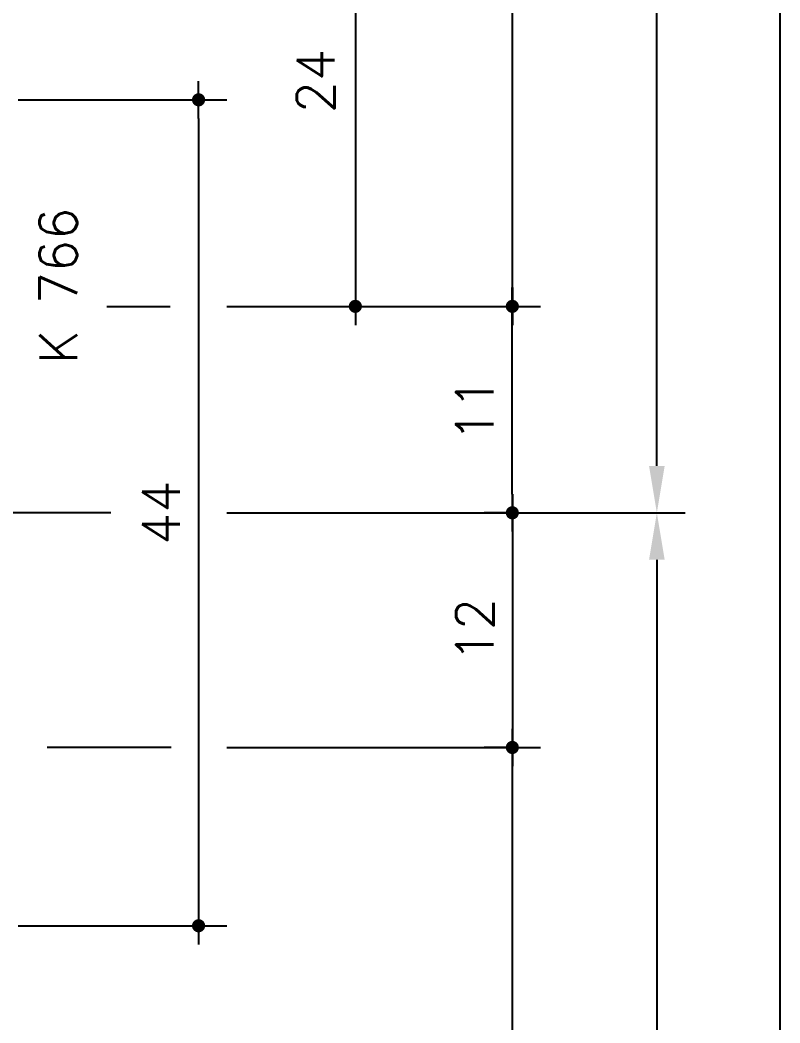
# Model space of a CAD drawing. Extents: x 0 to 4131, y -1600 to 527.
# Drawn here: x 1089.5 to 1130, y -886 to -832.6 of the extents above; entities that cross this region are included whole.
import ezdxf

# ---------------------------------------------------------------- set-up
doc = ezdxf.new("R2010")
doc.units = 0
doc.header["$LTSCALE"] = 7.5
doc.header["$MEASUREMENT"] = 0
doc.linetypes.add('CENTER', pattern=[2, 1.25, -0.25, 0.25, -0.25])
doc.layers.get('0').update_dxf_attribs({"linetype": 'CONTINUOUS'})
doc.layers.get('DEFPOINTS').update_dxf_attribs({"linetype": 'CONTINUOUS'})
for name, color, linetype in [('ASSI', 1, 'CENTER'), ('MARCHIO', 7, 'CONTINUOUS'), ('QUOTE', 254, 'CONTINUOUS')]:
    doc.layers.add(name, color=color, linetype=linetype)
doc.styles.get("Standard").update_dxf_attribs({"font": 'romans.shx'})
doc.dimstyles.new('FRECCIA_1-1', dxfattribs={"dimtxt": 2, "dimasz": 2.5, "dimexe": 1.5, "dimexo": 1.5, "dimgap": 1, "dimtad": 3, "dimdsep": 46, "dimtxsty": 'Standard', "dimcen": 0, "dimclrt": 2, "dimaunit": 1, "dimadec": 0, "dimazin": 0, "dimtfac": 0.7, "dimtmove": 0, "dimatfit": 3, "dimfxl": 1, "dimtolj": 2, "dimarcsym": 0})
doc.dimstyles.new('SCALA_1-1$0', dxfattribs={"dimtxt": 2, "dimasz": 1, "dimexe": 1.5, "dimexo": 1.5, "dimgap": 1, "dimtad": 3, "dimdsep": 46, "dimtxsty": 'Standard', "dimblk1": 'PUNTO', "dimblk2": 'PUNTO', "dimsah": 1, "dimcen": 0.09, "dimclrt": 2, "dimadec": 0, "dimazin": 0, "dimtfac": 0.7, "dimtmove": 0, "dimatfit": 3, "dimldrblk": 'PUNTO', "dimfxl": 1, "dimtolj": 2, "dimarcsym": 0})

# ---------------------------------------------------------------- blocks, each defined once
blk = doc.blocks.new('*D444')
at = {"layer": 'DEFPOINTS', "color": 0, "transparency": 16777216}
for p in [(1099.736, -735.731), (1123.446, -735.731), (1115.749, -858.812)]:
    blk.add_point(p, dxfattribs=at)
at = {"layer": 'QUOTE', "color": 0, "lineweight": -2, "transparency": 16777216}
for p, q in [((1123.446, -856.312), (1123.446, -735.731)), ((1117.249, -858.812), (1124.946, -858.812))]:
    blk.add_line(p, q, dxfattribs=at)
at = {"layer": 'QUOTE', "color": 0, "transparency": 16777216}
blk.add_solid([(1123.029, -856.312), (1123.863, -856.312), (1123.446, -858.812)], dxfattribs=at)
at = {"layer": 'QUOTE', "color": 2, "transparency": 16777216, "insert": (1121.446, -796.022), "char_height": 2, "attachment_point": 5, "rotation": 90}
blk.add_mtext('\\A2;MH', dxfattribs=at)
blk = doc.blocks.new('_None')
blk = doc.blocks.new('*D445')
at = {"layer": 'DEFPOINTS', "color": 0, "transparency": 16777216}
for p in [(1115.749, -858.812), (1100.019, -923.296), (1123.446, -923.296)]:
    blk.add_point(p, dxfattribs=at)
at = {"layer": 'QUOTE', "color": 0, "lineweight": -2, "transparency": 16777216}
for p, q in [((1117.249, -858.812), (1124.946, -858.812)), ((1123.446, -861.312), (1123.446, -923.296))]:
    blk.add_line(p, q, dxfattribs=at)
at = {"layer": 'QUOTE', "color": 0, "transparency": 16777216}
blk.add_solid([(1123.029, -861.312), (1123.863, -861.312), (1123.446, -858.812)], dxfattribs=at)
at = {"layer": 'QUOTE', "color": 2, "transparency": 16777216, "insert": (1121.446, -892.304), "char_height": 2, "attachment_point": 5, "rotation": 90}
blk.add_mtext('\\A2;MH', dxfattribs=at)
blk = doc.blocks.new('PUNTO')
blk.add_line((-1, 0), (1, 0))
at = {"const_width": 0.35}
blk.add_lwpolyline([(-0.175, 0, 1), (0.175, 0, 1)], format="xyb", close=True, dxfattribs=at)
blk = doc.blocks.new('*D435')
at = {"layer": 'DEFPOINTS', "color": 0, "transparency": 16777216}
for p in [(1099.041, -847.816), (1115.749, -847.816), (1099.041, -858.812)]:
    blk.add_point(p, dxfattribs=at)
at = {"layer": 'QUOTE', "color": 0, "lineweight": -2, "transparency": 16777216}
for p, q in [((1100.541, -847.816), (1117.249, -847.816)), ((1115.749, -857.812), (1115.749, -848.816)), ((1100.541, -858.812), (1117.249, -858.812))]:
    blk.add_line(p, q, dxfattribs=at)
for p, rotation in [((1115.749, -847.816), 90), ((1115.749, -858.812), 270)]:
    blk.add_blockref('PUNTO', p, dxfattribs=dict(at, rotation=rotation))
at = {"layer": 'QUOTE', "color": 2, "transparency": 16777216, "insert": (1113.749, -853.314), "char_height": 2, "attachment_point": 5, "rotation": 90}
blk.add_mtext('\\A2;11', dxfattribs=at)
blk = doc.blocks.new('*D438')
at = {"layer": 'DEFPOINTS', "color": 0, "transparency": 16777216}
for p in [(1087.925, -836.812), (1087.925, -880.812), (1099.041, -880.812)]:
    blk.add_point(p, dxfattribs=at)
at = {"layer": 'QUOTE', "color": 0, "lineweight": -2, "transparency": 16777216}
for p, q in [((1089.425, -836.812), (1100.541, -836.812)), ((1099.041, -837.812), (1099.041, -879.812)), ((1089.425, -880.812), (1100.541, -880.812))]:
    blk.add_line(p, q, dxfattribs=at)
for p, rotation in [((1099.041, -836.812), 90), ((1099.041, -880.812), 270)]:
    blk.add_blockref('PUNTO', p, dxfattribs=dict(at, rotation=rotation))
at = {"layer": 'QUOTE', "color": 2, "transparency": 16777216, "insert": (1097.041, -858.812), "char_height": 2, "attachment_point": 5, "rotation": 90}
blk.add_mtext('\\A2;44', dxfattribs=at)

msp = doc.modelspace()

# ---------------------------------------------------------------- linework, layer by layer
at = {"layer": 'ASSI'}
msp.add_line((1094.3768, -858.8125), (1015.4252, -858.8125), dxfattribs=at)
at = {"layer": 'MARCHIO'}
msp.add_lwpolyline([(920, -960), (920, -663), (1130, -663), (1130, -960)], close=True, dxfattribs=at)
at = {"layer": 'QUOTE'}
for p, q in [((1115.7494, -846.8157), (1115.7494, -737.1613)), ((1107.3886, -824.8143), (1107.3886, -846.8157)), ((1094.159, -847.8157), (1097.5206, -847.8157)), ((1108.3426, -847.8157), (1108.8886, -847.8157)), ((1113.3092, -847.8157), (1117.2494, -847.8157)), ((1115.7494, -858.8125), (1114.2494, -858.8125)), ((1115.7494, -858.8125), (1117.2494, -858.8125)), ((1115.7494, -859.8125), (1115.7494, -870.3125)), ((1097.5806, -871.3125), (1090.9756, -871.3125)), ((1100.5406, -871.3125), (1117.2494, -871.3125)), ((1115.7494, -871.3125), (1114.2494, -871.3125)), ((1115.7494, -923.0152), (1115.7494, -872.3125))]:
    msp.add_line(p, q, dxfattribs=at)

# ---------------------------------------------------------------- block references
for p, rotation in [((1107.3886, -847.8157), 270), ((1115.7494, -847.8157), 270), ((1115.7494, -858.8125), 270), ((1115.7494, -858.8125), 90), ((1115.7494, -871.3125), 270), ((1115.7494, -871.3125), 90)]:
    msp.add_blockref('PUNTO', p, dxfattribs=dict(at, rotation=rotation))

# ---------------------------------------------------------------- texts
at = {"layer": 'QUOTE', "color": 2}
msp.add_text('K 766', height=2, rotation=90, dxfattribs=at).set_placement((1092.5693, -850.8752))
at = {"layer": 'QUOTE', "color": 2, "char_height": 2, "attachment_point": 5, "rotation": 90}
for s, insert in [('\\A2;24', (1105.2711, -835.815)), ('12', (1113.7494, -865.0625))]:
    msp.add_mtext(s, dxfattribs=dict(at, insert=insert))

# ---------------------------------------------------------------- dimensions: what is measured, and where the dimension line sits
at = {"layer": 'QUOTE'}
for base, p2, picture, middle in [((1123.4459, -735.7314), (1099.736, -735.7314), '*D444', (1121.4459, -796.0219)), ((1123.4459, -923.2959), (1100.0189, -923.2959), '*D445', (1121.4459, -892.3042))]:
    dim = msp.add_linear_dim(base=base, p1=(1115.7494, -858.8125), p2=p2, angle=90, text='MH', dimstyle='FRECCIA_1-1', override={"dimblk2": 'None', "dimsah": 1, "dimse2": 1}, dxfattribs=at)
    dim.commit()
    dim.dimension.update_dxf_attribs({"geometry": picture, "text_midpoint": middle})
for base, p1, p2, picture, middle in [((1099.0406, -880.8125), (1087.9251, -836.8125), (1087.9251, -880.8125), '*D438', (1097.0406, -858.8125)), ((1115.7494, -847.8157), (1099.0406, -858.8125), (1099.0406, -847.8157), '*D435', (1113.7494, -853.3141))]:
    dim = msp.add_linear_dim(base=base, p1=p1, p2=p2, angle=90, dimstyle='SCALA_1-1$0', dxfattribs=at)
    dim.commit()
    dim.dimension.update_dxf_attribs({"geometry": picture, "text_midpoint": middle})

doc.saveas('drawing.dxf')
